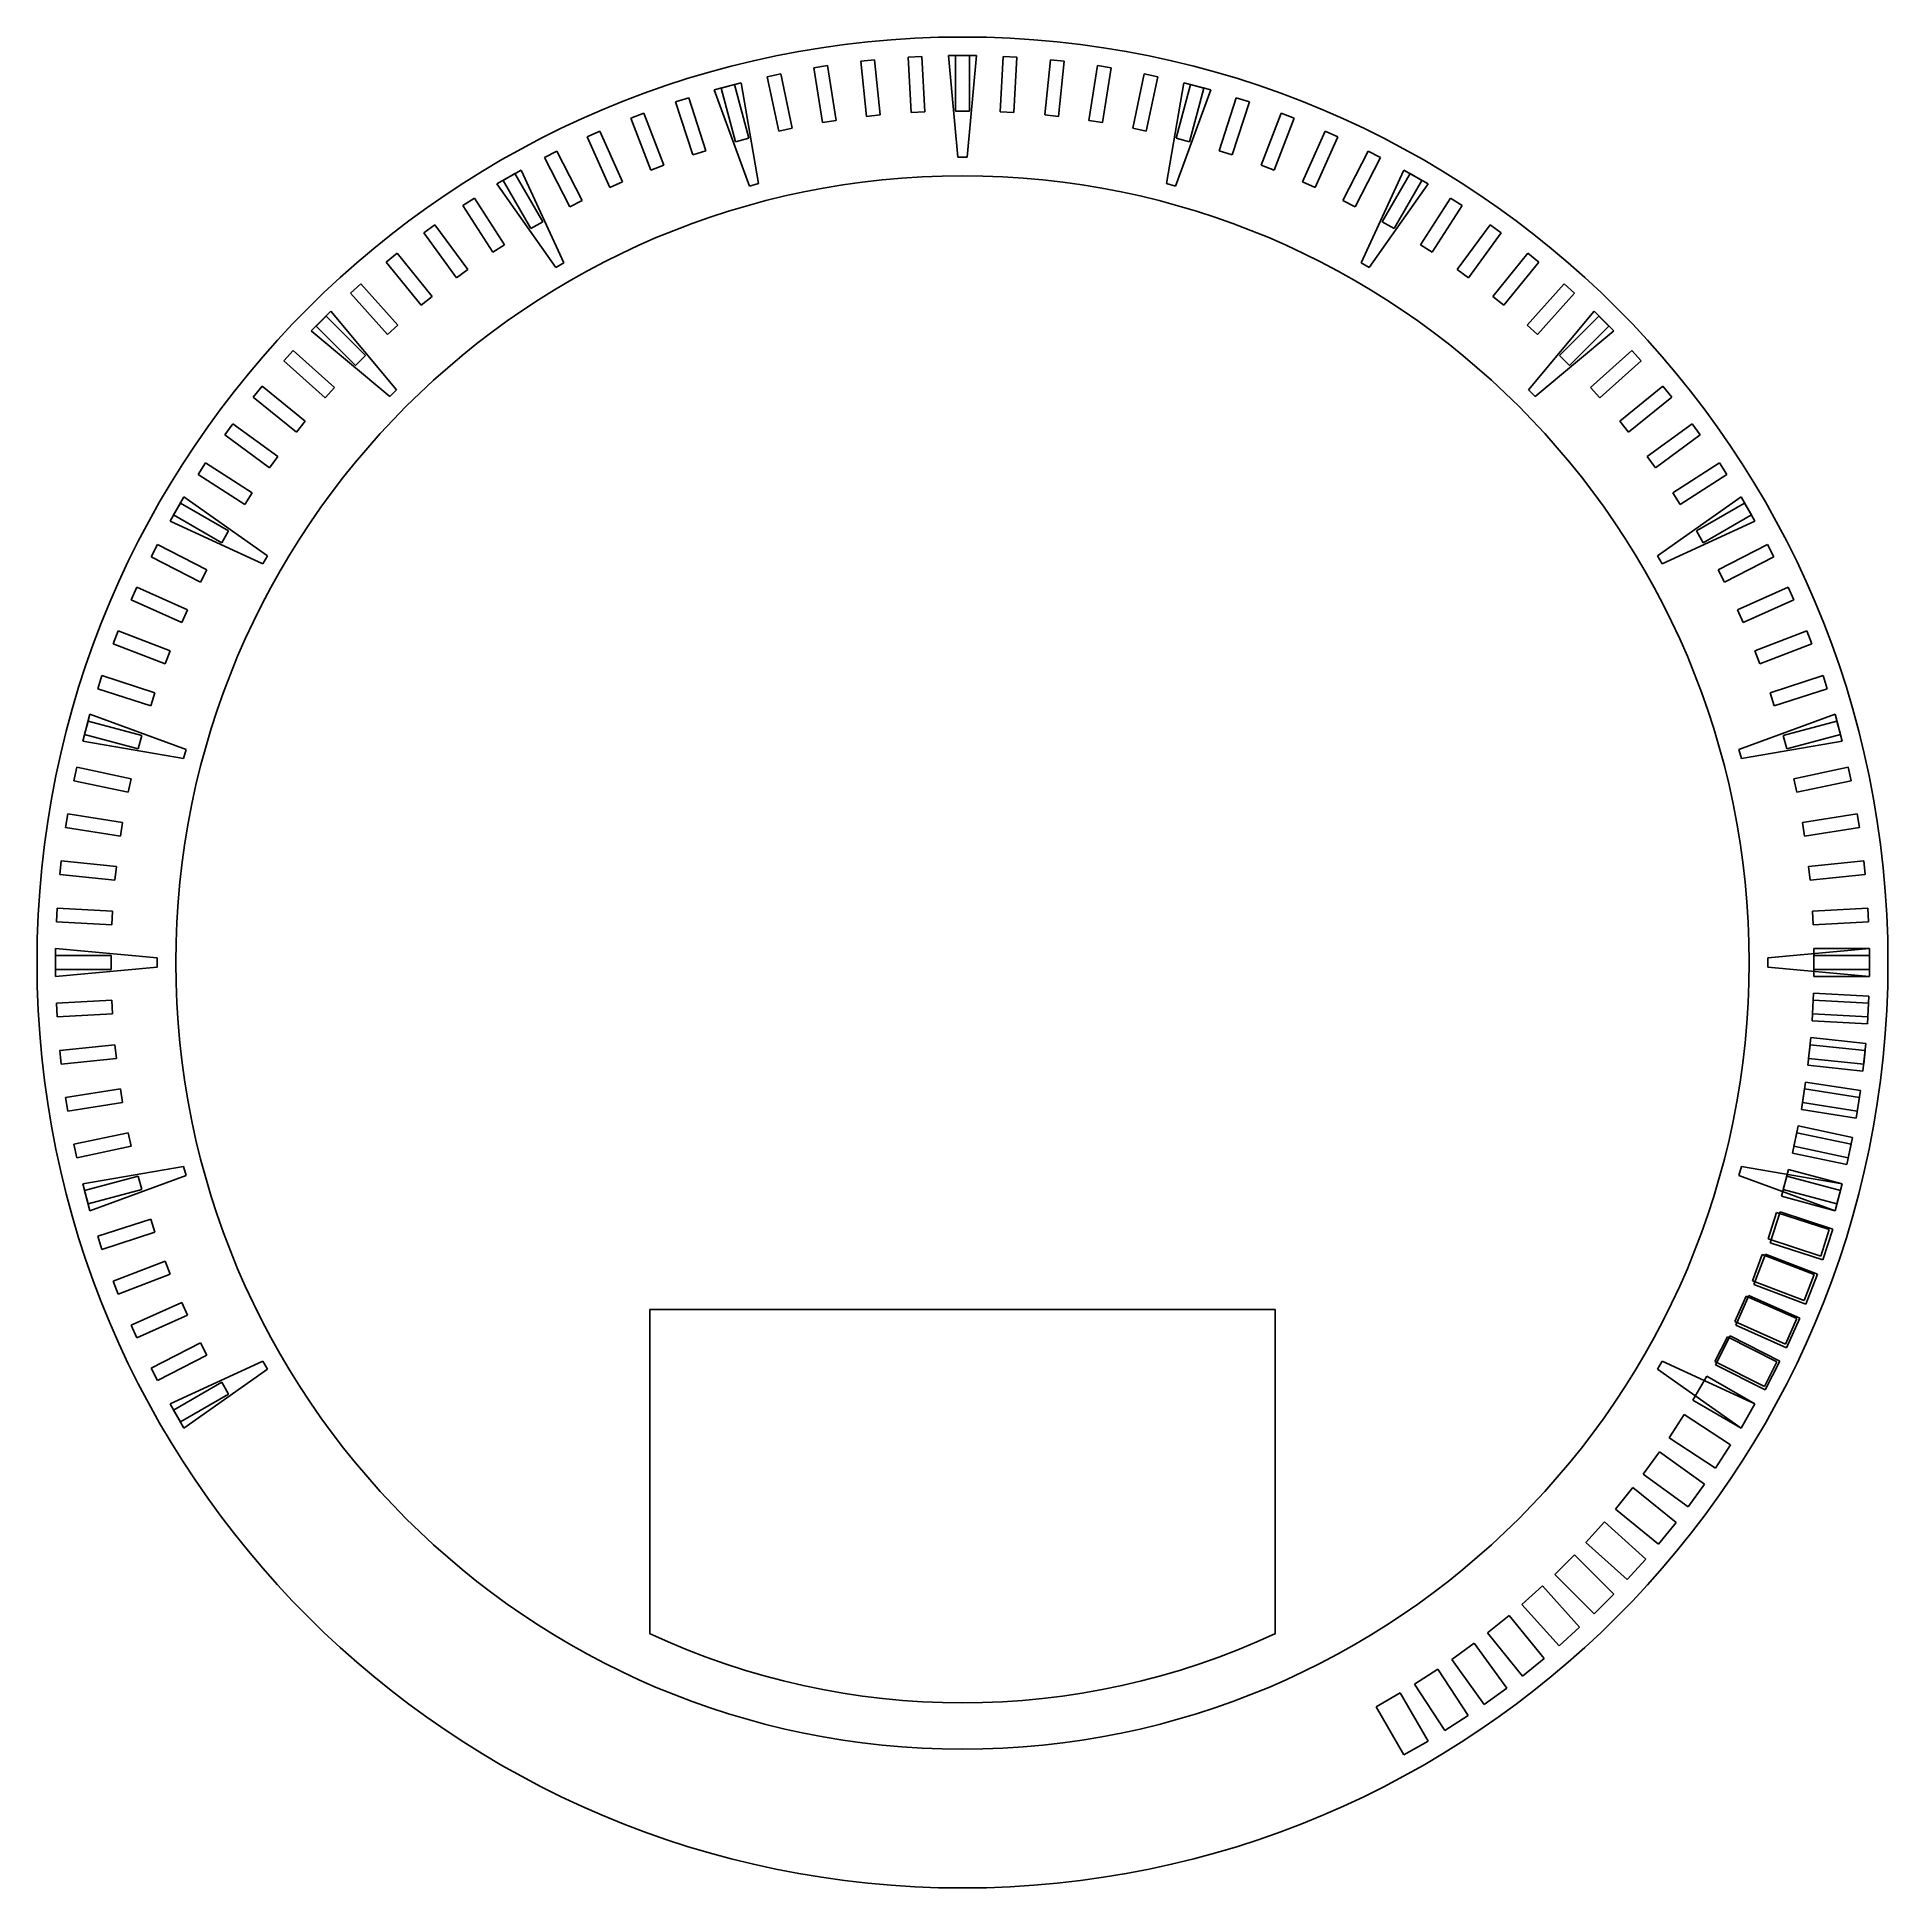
# Model space of a CAD drawing. Extents: x -50 to 50, y -50 to 50.
import ezdxf

# ---------------------------------------------------------------- set-up
doc = ezdxf.new("R2010")
doc.units = 0
doc.header["$MEASUREMENT"] = 0
doc.layers.add('MODELSKETCH_VISIBLE', color=7, linetype='CONTINUOUS')

msp = doc.modelspace()

# ---------------------------------------------------------------- linework, layer by layer
at = {"layer": 'MODELSKETCH_VISIBLE'}
for p, q in [((-0.25, 43.5), (-0.75, 49)), ((-0.75, 49), (0.75, 49)), ((0.75, 49), (0.25, 43.5)), ((0.37, 46), (0.37, 49)), ((-9.82, 48.01), (-10.55, 47.85)), ((-9.2, 45.07), (-9.82, 48.01)), ((-7.29, 48.46), (-8.04, 48.34)), ((-8.04, 48.34), (-7.57, 45.38)), ((-6.83, 45.49), (-7.29, 48.46)), ((-4.75, 48.77), (-5.49, 48.69)), ((-5.49, 48.69), (-5.18, 45.71)), ((-4.44, 45.79), (-4.75, 48.77)), ((-2.19, 48.95), (-2.94, 48.91)), ((-2.94, 48.91), (-2.78, 45.92)), ((-2.03, 45.96), (-2.19, 48.95)), ((-0.38, 49), (-0.38, 46)), ((0.37, 49), (-0.38, 49)), ((2.19, 48.95), (2.03, 45.96)), ((2.94, 48.91), (2.19, 48.95)), ((2.78, 45.92), (2.94, 48.91)), ((4.75, 48.77), (4.44, 45.79)), ((5.49, 48.69), (4.75, 48.77)), ((5.18, 45.71), (5.49, 48.69)), ((7.29, 48.46), (6.83, 45.49)), ((8.04, 48.34), (7.29, 48.46)), ((7.57, 45.38), (8.04, 48.34)), ((9.82, 48.01), (9.2, 45.07)), ((10.55, 47.85), (9.82, 48.01)), ((-13.41, 47.14), (-11.96, 47.52)), ((-11.5, 41.95), (-13.41, 47.14)), ((-12.32, 47.43), (-13.04, 47.23)), ((-13.04, 47.23), (-12.27, 44.34)), ((-11.54, 44.53), (-12.32, 47.43)), ((-11.96, 47.52), (-11.02, 42.08)), ((-10.55, 47.85), (-9.93, 44.92)), ((9.93, 44.92), (10.55, 47.85)), ((11.02, 42.08), (11.96, 47.52)), ((13.41, 47.14), (11.5, 41.95)), ((12.32, 47.43), (11.54, 44.53)), ((11.96, 47.52), (13.41, 47.14)), ((12.27, 44.34), (13.04, 47.23)), ((13.04, 47.23), (12.32, 47.43)), ((-14.79, 46.72), (-15.5, 46.49)), ((-15.5, 46.49), (-14.57, 43.63)), ((-13.86, 43.86), (-14.79, 46.72)), ((14.79, 46.72), (13.86, 43.86)), ((14.57, 43.63), (15.5, 46.49)), ((15.5, 46.49), (14.79, 46.72)), ((-17.21, 45.88), (-17.91, 45.61)), ((-17.91, 45.61), (-16.84, 42.81)), ((-16.13, 43.08), (-17.21, 45.88)), ((-9.93, 44.92), (-9.2, 45.07)), ((-7.57, 45.38), (-6.83, 45.49)), ((-5.18, 45.71), (-4.44, 45.79)), ((-2.78, 45.92), (-2.03, 45.96)), ((-0.38, 46), (0.37, 46)), ((2.03, 45.96), (2.78, 45.92)), ((4.44, 45.79), (5.18, 45.71)), ((6.83, 45.49), (7.57, 45.38)), ((9.2, 45.07), (9.93, 44.92)), ((17.21, 45.88), (16.13, 43.08)), ((16.84, 42.81), (17.91, 45.61)), ((17.91, 45.61), (17.21, 45.88)), ((-19.59, 44.92), (-20.27, 44.61)), ((-20.27, 44.61), (-19.05, 41.87)), ((-18.37, 42.18), (-19.59, 44.92)), ((-12.27, 44.34), (-11.54, 44.53)), ((11.54, 44.53), (12.27, 44.34)), ((19.59, 44.92), (18.37, 42.18)), ((19.05, 41.87), (20.27, 44.61)), ((20.27, 44.61), (19.59, 44.92)), ((-21.91, 43.83), (-22.58, 43.49)), ((-22.58, 43.49), (-21.22, 40.82)), ((-20.55, 41.16), (-21.91, 43.83)), ((-16.84, 42.81), (-16.13, 43.08)), ((-14.57, 43.63), (-13.86, 43.86)), ((0.25, 43.5), (-0.25, 43.5)), ((13.86, 43.86), (14.57, 43.63)), ((16.13, 43.08), (16.84, 42.81)), ((21.91, 43.83), (20.55, 41.16)), ((21.22, 40.82), (22.58, 43.49)), ((22.58, 43.49), (21.91, 43.83)), ((-25.15, 42.06), (-23.85, 42.81)), ((-21.97, 37.55), (-25.15, 42.06)), ((-24.18, 42.62), (-24.82, 42.25)), ((-24.82, 42.25), (-23.32, 39.65)), ((-22.68, 40.02), (-24.18, 42.62)), ((-23.85, 42.81), (-21.53, 37.8)), ((-19.05, 41.87), (-18.37, 42.18)), ((-11.02, 42.08), (-11.5, 41.95)), ((11.5, 41.95), (11.02, 42.08)), ((18.37, 42.18), (19.05, 41.87)), ((21.53, 37.8), (23.85, 42.81)), ((25.15, 42.06), (21.97, 37.55)), ((24.18, 42.62), (22.68, 40.02)), ((23.32, 39.65), (24.82, 42.25)), ((23.85, 42.81), (25.15, 42.06)), ((24.82, 42.25), (24.18, 42.62)), ((-26.37, 41.3), (-27, 40.89)), ((-24.74, 38.78), (-26.37, 41.3)), ((-21.22, 40.82), (-20.55, 41.16)), ((20.55, 41.16), (21.22, 40.82)), ((26.37, 41.3), (24.74, 38.78)), ((27, 40.89), (26.37, 41.3)), ((-27, 40.89), (-25.37, 38.37)), ((-23.32, 39.65), (-22.68, 40.02)), ((22.68, 40.02), (23.32, 39.65)), ((25.37, 38.37), (27, 40.89)), ((-28.5, 39.86), (-29.1, 39.42)), ((-29.1, 39.42), (-27.34, 36.99)), ((-26.73, 37.44), (-28.5, 39.86)), ((28.5, 39.86), (26.73, 37.44)), ((27.34, 36.99), (29.1, 39.42)), ((29.1, 39.42), (28.5, 39.86)), ((-30.55, 38.32), (-31.13, 37.84)), ((-28.66, 35.98), (-30.55, 38.32)), ((-25.37, 38.37), (-24.74, 38.78)), ((24.74, 38.78), (25.37, 38.37)), ((30.55, 38.32), (28.66, 35.98)), ((31.13, 37.84), (30.55, 38.32)), ((-31.13, 37.84), (-29.24, 35.51)), ((-27.34, 36.99), (-26.73, 37.44)), ((-21.53, 37.8), (-21.97, 37.55)), ((21.97, 37.55), (21.53, 37.8)), ((26.73, 37.44), (27.34, 36.99)), ((29.24, 35.51), (31.13, 37.84)), ((-32.51, 36.67), (-33.07, 36.16)), ((-33.07, 36.16), (-31.06, 33.93)), ((-30.5, 34.44), (-32.51, 36.67)), ((32.51, 36.67), (30.5, 34.44)), ((31.06, 33.93), (33.07, 36.16)), ((33.07, 36.16), (32.51, 36.67)), ((-35.18, 34.12), (-34.12, 35.18)), ((-34.12, 35.18), (-30.58, 30.94)), ((-29.24, 35.51), (-28.66, 35.98)), ((28.66, 35.98), (29.24, 35.51)), ((30.58, 30.94), (34.12, 35.18)), ((34.12, 35.18), (35.18, 34.12)), ((-30.94, 30.58), (-35.18, 34.12)), ((-34.38, 34.91), (-34.91, 34.38)), ((-34.91, 34.38), (-32.79, 32.26)), ((-32.26, 32.79), (-34.38, 34.91)), ((-31.06, 33.93), (-30.5, 34.44)), ((30.5, 34.44), (31.06, 33.93)), ((35.18, 34.12), (30.94, 30.58)), ((34.38, 34.91), (32.26, 32.79)), ((32.79, 32.26), (34.91, 34.38)), ((34.91, 34.38), (34.38, 34.91)), ((-36.16, 33.07), (-36.67, 32.51)), ((-33.93, 31.06), (-36.16, 33.07)), ((36.16, 33.07), (33.93, 31.06)), ((36.67, 32.51), (36.16, 33.07)), ((-36.67, 32.51), (-34.44, 30.5)), ((-32.79, 32.26), (-32.26, 32.79)), ((32.26, 32.79), (32.79, 32.26)), ((34.44, 30.5), (36.67, 32.51)), ((-37.84, 31.13), (-38.32, 30.55)), ((-35.51, 29.24), (-37.84, 31.13)), ((-34.44, 30.5), (-33.93, 31.06)), ((33.93, 31.06), (34.44, 30.5)), ((37.84, 31.13), (35.51, 29.24)), ((38.32, 30.55), (37.84, 31.13)), ((-38.32, 30.55), (-35.98, 28.66)), ((-30.58, 30.94), (-30.94, 30.58)), ((30.94, 30.58), (30.58, 30.94)), ((35.98, 28.66), (38.32, 30.55)), ((-39.42, 29.1), (-39.86, 28.5)), ((-36.99, 27.34), (-39.42, 29.1)), ((-35.98, 28.66), (-35.51, 29.24)), ((35.51, 29.24), (35.98, 28.66)), ((39.42, 29.1), (36.99, 27.34)), ((39.86, 28.5), (39.42, 29.1)), ((-39.86, 28.5), (-37.44, 26.73)), ((37.44, 26.73), (39.86, 28.5)), ((-40.89, 27), (-41.3, 26.37)), ((-38.37, 25.37), (-40.89, 27)), ((-37.44, 26.73), (-36.99, 27.34)), ((36.99, 27.34), (37.44, 26.73)), ((40.89, 27), (38.37, 25.37)), ((41.3, 26.37), (40.89, 27)), ((-41.3, 26.37), (-38.78, 24.74)), ((38.78, 24.74), (41.3, 26.37)), ((-42.81, 23.85), (-42.06, 25.15)), ((-42.06, 25.15), (-37.55, 21.97)), ((-38.78, 24.74), (-38.37, 25.37)), ((37.55, 21.97), (42.06, 25.15)), ((38.37, 25.37), (38.78, 24.74)), ((42.06, 25.15), (42.81, 23.85)), ((-42.25, 24.82), (-42.62, 24.18)), ((-42.62, 24.18), (-40.02, 22.68)), ((-39.65, 23.32), (-42.25, 24.82)), ((42.25, 24.82), (39.65, 23.32)), ((40.02, 22.68), (42.62, 24.18)), ((42.62, 24.18), (42.25, 24.82)), ((-37.8, 21.53), (-42.81, 23.85)), ((-40.02, 22.68), (-39.65, 23.32)), ((42.81, 23.85), (37.8, 21.53)), ((39.65, 23.32), (40.02, 22.68)), ((-43.49, 22.58), (-43.83, 21.91)), ((-40.82, 21.22), (-43.49, 22.58)), ((43.49, 22.58), (40.82, 21.22)), ((43.83, 21.91), (43.49, 22.58)), ((-43.83, 21.91), (-41.16, 20.55)), ((-41.16, 20.55), (-40.82, 21.22)), ((-37.55, 21.97), (-37.8, 21.53)), ((37.8, 21.53), (37.55, 21.97)), ((40.82, 21.22), (41.16, 20.55)), ((41.16, 20.55), (43.83, 21.91)), ((-44.61, 20.27), (-44.92, 19.59)), ((-41.87, 19.05), (-44.61, 20.27)), ((44.61, 20.27), (41.87, 19.05)), ((44.92, 19.59), (44.61, 20.27)), ((-44.92, 19.59), (-42.18, 18.37)), ((-42.18, 18.37), (-41.87, 19.05)), ((41.87, 19.05), (42.18, 18.37)), ((42.18, 18.37), (44.92, 19.59)), ((-45.61, 17.91), (-45.88, 17.21)), ((-45.88, 17.21), (-43.08, 16.13)), ((-42.81, 16.84), (-45.61, 17.91)), ((45.61, 17.91), (42.81, 16.84)), ((43.08, 16.13), (45.88, 17.21)), ((45.88, 17.21), (45.61, 17.91)), ((-43.08, 16.13), (-42.81, 16.84)), ((42.81, 16.84), (43.08, 16.13)), ((-46.49, 15.5), (-46.72, 14.79)), ((-43.63, 14.57), (-46.49, 15.5)), ((46.49, 15.5), (43.63, 14.57)), ((46.72, 14.79), (46.49, 15.5)), ((-46.72, 14.79), (-43.86, 13.86)), ((-43.86, 13.86), (-43.63, 14.57)), ((43.63, 14.57), (43.86, 13.86)), ((43.86, 13.86), (46.72, 14.79)), ((-47.52, 11.96), (-47.14, 13.41)), ((-47.23, 13.04), (-47.43, 12.32)), ((-44.34, 12.27), (-47.23, 13.04)), ((-47.14, 13.41), (-41.95, 11.5)), ((41.95, 11.5), (47.14, 13.41)), ((47.23, 13.04), (44.34, 12.27)), ((47.14, 13.41), (47.52, 11.96)), ((47.43, 12.32), (47.23, 13.04)), ((-47.43, 12.32), (-44.53, 11.54)), ((-44.53, 11.54), (-44.34, 12.27)), ((44.34, 12.27), (44.53, 11.54)), ((44.53, 11.54), (47.43, 12.32)), ((-42.08, 11.02), (-47.52, 11.96)), ((-41.95, 11.5), (-42.08, 11.02)), ((42.08, 11.02), (41.95, 11.5)), ((47.52, 11.96), (42.08, 11.02)), ((-47.85, 10.55), (-48.01, 9.82)), ((-44.92, 9.93), (-47.85, 10.55)), ((47.85, 10.55), (44.92, 9.93)), ((48.01, 9.82), (47.85, 10.55)), ((-48.01, 9.82), (-45.07, 9.2)), ((-45.07, 9.2), (-44.92, 9.93)), ((44.92, 9.93), (45.07, 9.2)), ((45.07, 9.2), (48.01, 9.82)), ((-48.34, 8.04), (-48.46, 7.29)), ((-45.38, 7.57), (-48.34, 8.04)), ((48.34, 8.04), (45.38, 7.57)), ((48.46, 7.29), (48.34, 8.04)), ((-48.46, 7.29), (-45.49, 6.83)), ((-45.49, 6.83), (-45.38, 7.57)), ((45.38, 7.57), (45.49, 6.83)), ((45.49, 6.83), (48.46, 7.29)), ((-48.69, 5.49), (-48.77, 4.75)), ((-45.71, 5.18), (-48.69, 5.49)), ((-45.79, 4.44), (-45.71, 5.18)), ((48.69, 5.49), (45.71, 5.18)), ((45.71, 5.18), (45.79, 4.44)), ((48.77, 4.75), (48.69, 5.49)), ((-48.77, 4.75), (-45.79, 4.44)), ((45.79, 4.44), (48.77, 4.75)), ((-48.91, 2.94), (-48.95, 2.19)), ((-48.95, 2.19), (-45.96, 2.03)), ((-45.92, 2.78), (-48.91, 2.94)), ((-45.96, 2.03), (-45.92, 2.78)), ((48.91, 2.94), (45.92, 2.78)), ((45.92, 2.78), (45.96, 2.03)), ((45.96, 2.03), (48.95, 2.19)), ((48.95, 2.19), (48.91, 2.94)), ((-49, -0.75), (-49, 0.75)), ((-49, 0.75), (-43.5, 0.25)), ((-46, 0.37), (-49, 0.37)), ((-49, 0.37), (-49, -0.38)), ((-46, -0.38), (-46, 0.37)), ((-43.5, 0.25), (-43.5, -0.25)), ((43.5, 0.25), (49, 0.75)), ((43.5, -0.25), (43.5, 0.25)), ((46, 0.75), (46, -0.75)), ((49, 0.75), (46, 0.75)), ((49, 0.37), (46, 0.37)), ((46, 0.37), (46, -0.38)), ((49, -0.75), (49, 0.75)), ((49, 0.75), (49, -0.75)), ((49, -0.38), (49, 0.37)), ((-43.5, -0.25), (-49, -0.75)), ((-49, -0.38), (-46, -0.38)), ((49, -0.75), (43.5, -0.25)), ((46, -0.38), (49, -0.38)), ((49, -0.75), (46, -0.75)), ((45.98, -1.66), (45.9, -3.16)), ((48.97, -1.82), (45.98, -1.66)), ((48.89, -3.31), (48.97, -1.82)), ((-45.96, -2.03), (-48.95, -2.19)), ((-48.95, -2.19), (-48.91, -2.94)), ((-48.91, -2.94), (-45.92, -2.78)), ((-45.92, -2.78), (-45.96, -2.03)), ((45.96, -2.03), (45.92, -2.78)), ((45.92, -2.78), (48.91, -2.94)), ((48.95, -2.19), (45.96, -2.03)), ((48.91, -2.94), (48.95, -2.19)), ((48.89, -3.31), (45.9, -3.16)), ((-45.79, -4.44), (-48.77, -4.75)), ((-48.77, -4.75), (-48.69, -5.49)), ((-45.71, -5.18), (-45.79, -4.44)), ((45.83, -4.06), (45.67, -5.55)), ((45.79, -4.44), (45.71, -5.18)), ((48.77, -4.75), (45.79, -4.44)), ((48.81, -4.38), (45.83, -4.06)), ((48.65, -5.87), (48.81, -4.38)), ((48.69, -5.49), (48.77, -4.75)), ((-48.69, -5.49), (-45.71, -5.18)), ((48.65, -5.87), (45.67, -5.55)), ((45.71, -5.18), (48.69, -5.49)), ((-45.49, -6.83), (-48.46, -7.29)), ((-45.38, -7.57), (-45.49, -6.83)), ((45.55, -6.46), (45.32, -7.94)), ((45.49, -6.83), (45.38, -7.57)), ((48.46, -7.29), (45.49, -6.83)), ((48.51, -6.92), (45.55, -6.46)), ((48.28, -8.41), (48.51, -6.92)), ((-48.46, -7.29), (-48.34, -8.04)), ((-48.34, -8.04), (-45.38, -7.57)), ((48.28, -8.41), (45.32, -7.94)), ((45.38, -7.57), (48.34, -8.04)), ((48.34, -8.04), (48.46, -7.29)), ((45.15, -8.83), (44.84, -10.3)), ((48.09, -9.45), (45.15, -8.83)), ((-45.07, -9.2), (-48.01, -9.82)), ((-48.01, -9.82), (-47.85, -10.55)), ((-47.85, -10.55), (-44.92, -9.93)), ((-44.92, -9.93), (-45.07, -9.2)), ((45.07, -9.2), (44.92, -9.93)), ((44.92, -9.93), (47.85, -10.55)), ((48.01, -9.82), (45.07, -9.2)), ((47.77, -10.92), (48.09, -9.45)), ((47.85, -10.55), (48.01, -9.82)), ((47.77, -10.92), (44.84, -10.3)), ((-47.52, -11.96), (-42.08, -11.02)), ((-47.14, -13.41), (-47.52, -11.96)), ((-44.53, -11.54), (-47.43, -12.32)), ((-41.95, -11.5), (-47.14, -13.41)), ((-44.34, -12.27), (-44.53, -11.54)), ((-42.08, -11.02), (-41.95, -11.5)), ((41.95, -11.5), (42.08, -11.02)), ((47.14, -13.41), (41.95, -11.5)), ((42.08, -11.02), (47.52, -11.96)), ((44.63, -11.18), (44.24, -12.63)), ((44.53, -11.54), (44.34, -12.27)), ((47.43, -12.32), (44.53, -11.54)), ((47.52, -11.96), (44.63, -11.18)), ((47.14, -13.41), (47.52, -11.96)), ((47.52, -11.96), (47.14, -13.41)), ((-47.43, -12.32), (-47.23, -13.04)), ((-47.23, -13.04), (-44.34, -12.27)), ((47.14, -13.41), (44.24, -12.63)), ((44.34, -12.27), (47.23, -13.04)), ((47.23, -13.04), (47.43, -12.32)), ((-43.86, -13.86), (-46.72, -14.79)), ((-43.63, -14.57), (-43.86, -13.86)), ((43.98, -13.5), (43.52, -14.93)), ((44.17, -13.47), (43.63, -15.14)), ((46.83, -14.43), (43.98, -13.5)), ((47.02, -14.4), (44.17, -13.47)), ((-46.72, -14.79), (-46.49, -15.5)), ((-46.49, -15.5), (-43.63, -14.57)), ((46.37, -15.86), (43.52, -14.93)), ((46.37, -15.86), (46.83, -14.43)), ((46.48, -16.07), (47.02, -14.4)), ((43.21, -15.78), (42.68, -17.19)), ((43.39, -15.75), (42.76, -17.39)), ((46.01, -16.86), (43.21, -15.78)), ((46.19, -16.83), (43.39, -15.75)), ((46.48, -16.07), (43.63, -15.14)), ((-43.08, -16.13), (-45.88, -17.21)), ((-45.61, -17.91), (-42.81, -16.84)), ((-42.81, -16.84), (-43.08, -16.13)), ((45.48, -18.26), (46.01, -16.86)), ((45.56, -18.46), (46.19, -16.83)), ((-45.88, -17.21), (-45.61, -17.91)), ((42.49, -17.99), (41.78, -19.59)), ((45.23, -19.21), (42.49, -17.99)), ((45.48, -18.26), (42.68, -17.19)), ((45.56, -18.46), (42.76, -17.39)), ((-42.18, -18.37), (-44.92, -19.59)), ((-41.87, -19.05), (-42.18, -18.37)), ((-16.9, -18.75), (16.9, -18.75)), ((-16.9, -36.25), (-16.9, -18.75)), ((16.9, -36.25), (16.9, -18.75)), ((42.33, -18.02), (41.72, -19.4)), ((45.07, -19.24), (42.33, -18.02)), ((-44.92, -19.59), (-44.61, -20.27)), ((-44.61, -20.27), (-41.87, -19.05)), ((44.46, -20.62), (41.72, -19.4)), ((44.52, -20.81), (41.78, -19.59)), ((44.46, -20.62), (45.07, -19.24)), ((44.52, -20.81), (45.23, -19.21)), ((-41.16, -20.55), (-43.83, -21.91)), ((-40.82, -21.22), (-41.16, -20.55)), ((41.33, -20.22), (40.65, -21.55)), ((41.48, -20.17), (40.68, -21.73)), ((44, -21.58), (41.33, -20.22)), ((44.15, -21.53), (41.48, -20.17)), ((-43.83, -21.91), (-43.49, -22.58)), ((-43.49, -22.58), (-40.82, -21.22)), ((-42.81, -23.85), (-37.8, -21.53)), ((-37.55, -21.97), (-42.06, -25.15)), ((-37.8, -21.53), (-37.55, -21.97)), ((37.55, -21.97), (37.8, -21.53)), ((42.06, -25.15), (37.55, -21.97)), ((37.8, -21.53), (42.81, -23.85)), ((43.32, -22.91), (40.65, -21.55)), ((43.36, -23.09), (40.68, -21.73)), ((43.32, -22.91), (44, -21.58)), ((43.36, -23.09), (44.15, -21.53)), ((-40.02, -22.68), (-42.62, -24.18)), ((-39.65, -23.32), (-40.02, -22.68)), ((40.21, -22.35), (39.46, -23.65)), ((42.81, -23.85), (40.21, -22.35)), ((-42.06, -25.15), (-42.81, -23.85)), ((-42.25, -24.82), (-39.65, -23.32)), ((42.06, -25.15), (39.46, -23.65)), ((42.06, -25.15), (42.81, -23.85)), ((42.81, -23.85), (42.06, -25.15)), ((42.06, -25.15), (42.81, -23.85)), ((-42.62, -24.18), (-42.25, -24.82)), ((38.99, -24.42), (38.17, -25.68)), ((41.5, -26.06), (38.99, -24.42)), ((40.69, -27.32), (38.17, -25.68)), ((37.66, -26.43), (36.77, -27.64)), ((40.08, -28.19), (37.66, -26.43)), ((40.69, -27.32), (41.5, -26.06)), ((39.2, -29.41), (36.77, -27.64)), ((36.22, -28.37), (35.28, -29.53)), ((38.55, -30.25), (36.22, -28.37)), ((39.2, -29.41), (40.08, -28.19)), ((37.61, -31.42), (35.28, -29.53)), ((34.69, -30.22), (33.68, -31.34)), ((36.92, -32.23), (34.69, -30.22)), ((37.61, -31.42), (38.55, -30.25)), ((33.06, -32), (32, -33.06)), ((35.18, -34.12), (33.06, -32)), ((35.91, -33.34), (33.68, -31.34)), ((35.91, -33.34), (36.92, -32.23)), ((31.34, -33.68), (30.22, -34.69)), ((33.34, -35.91), (31.34, -33.68)), ((34.12, -35.18), (32, -33.06)), ((32.23, -36.92), (30.22, -34.69)), ((34.12, -35.18), (35.18, -34.12)), ((29.53, -35.28), (28.37, -36.22)), ((31.42, -37.61), (29.53, -35.28)), ((32.23, -36.92), (33.34, -35.91)), ((27.64, -36.77), (26.43, -37.66)), ((29.41, -39.2), (27.64, -36.77)), ((30.25, -38.55), (28.37, -36.22)), ((28.19, -40.08), (26.43, -37.66)), ((30.25, -38.55), (31.42, -37.61)), ((25.68, -38.17), (24.42, -38.99)), ((26.06, -41.5), (24.42, -38.99)), ((27.32, -40.69), (25.68, -38.17)), ((23.65, -39.46), (22.35, -40.21)), ((25.15, -42.06), (23.65, -39.46)), ((28.19, -40.08), (29.41, -39.2)), ((23.85, -42.81), (22.35, -40.21)), ((26.06, -41.5), (27.32, -40.69)), ((23.85, -42.81), (25.15, -42.06))]:
    msp.add_line(p, q, dxfattribs=at)
for radius in [50, 42.5]:
    msp.add_circle((0, 0), radius, dxfattribs=at)
msp.add_arc((0, 0), 40, 245, 295, dxfattribs=at)

doc.saveas('drawing.dxf')
